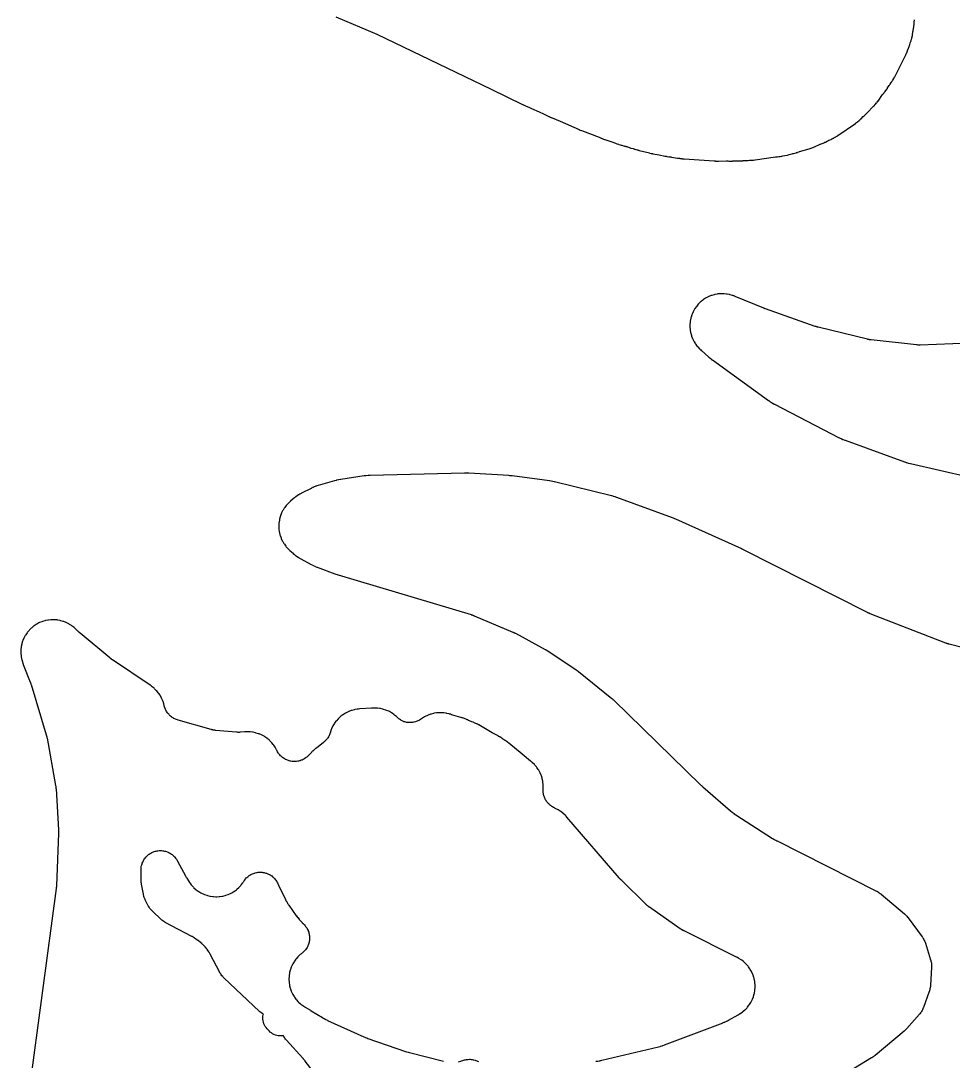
# Model space of a CAD drawing. Header units: millimetres. Extents: x 0 to 300, y 0 to 300.
# Drawn here: x 100.8 to 173.1, y 111.1 to 191.8 of the extents above; entities that cross this region are included whole.
import ezdxf

# ---------------------------------------------------------------- set-up
doc = ezdxf.new("R2010")
doc.units = ezdxf.units.MM
doc.layers.add('CUT', color=7, linetype='CONTINUOUS')

msp = doc.modelspace()

# ---------------------------------------------------------------- linework, layer by layer
at = {"layer": 'CUT'}
for points in [[(125.1909, 192.128), (128.3622, 190.7965), (137.242, 186.5215), (139.6889, 185.3374), (139.693, 185.3354), (139.7217, 185.3218), (139.7261, 185.3197), (139.762, 185.303), (139.7664, 185.301), (139.7949, 185.2881), (139.7995, 185.286), (139.9174, 185.2335), (140.2122, 185.0916), (140.2181, 185.0888), (140.2597, 185.0693), (140.2662, 185.0664), (140.3183, 185.0427), (140.3246, 185.0399), (140.3661, 185.0217), (140.3729, 185.0187), (140.9593, 184.7694), (141.2969, 184.6064), (141.7265, 184.3988), (141.7357, 184.3945), (141.7993, 184.3651), (141.8092, 184.3606), (141.8892, 184.3254), (141.8989, 184.3212), (141.9626, 184.2944), (141.9731, 184.2901), (142.5993, 184.041), (144.0639, 183.3897), (144.0741, 183.3853), (144.1447, 183.3554), (144.1556, 183.3509), (144.2443, 183.3155), (144.2551, 183.3113), (144.3258, 183.2846), (144.3374, 183.2803), (145.0868, 183.0149), (145.7423, 182.7363), (145.7548, 182.7311), (145.8361, 182.6987), (145.8487, 182.6938), (145.9518, 182.6554), (145.9644, 182.6508), (146.0472, 182.6221), (146.06, 182.6178), (146.6748, 182.4194), (146.8881, 182.3346), (146.9028, 182.329), (146.9983, 182.2938), (147.0131, 182.2886), (147.1341, 182.2476), (147.149, 182.2428), (147.2463, 182.2127), (147.2613, 182.2082), (147.3412, 182.1857), (147.3582, 182.1798), (147.3812, 182.1723), (147.5253, 182.1282), (147.5477, 182.1218), (147.5867, 182.1116), (147.5973, 182.1089), (147.6707, 182.0909), (147.6827, 182.0881), (147.7093, 182.0822), (147.7631, 182.0671), (147.9469, 182.002), (147.9663, 181.9955), (148.0928, 181.9554), (148.1124, 181.9496), (148.2509, 181.9109), (148.3769, 181.8703), (148.3903, 181.8662), (148.4779, 181.8401), (148.4914, 181.8363), (148.6022, 181.8062), (148.6158, 181.8027), (148.7045, 181.7808), (148.7182, 181.7776), (149.0677, 181.7001), (149.417, 181.6018), (149.4315, 181.5979), (149.526, 181.5739), (149.5406, 181.5704), (149.6599, 181.5432), (149.6745, 181.54), (149.7701, 181.5207), (149.7848, 181.5179), (150.2873, 181.4295), (150.7243, 181.3325), (150.7346, 181.3304), (150.8061, 181.3158), (150.8168, 181.3137), (150.864, 181.305), (150.8867, 181.3012), (151.0291, 181.2805), (151.0512, 181.2778), (151.0895, 181.2736), (151.0999, 181.2726), (151.1718, 181.2661), (151.1835, 181.2652), (151.2456, 181.2608), (151.6974, 181.1813), (151.7188, 181.1779), (151.858, 181.1586), (151.8795, 181.156), (151.921, 181.1517), (152.0511, 181.1338), (152.0712, 181.1314), (152.202, 181.1179), (152.2222, 181.1162), (154.5349, 180.9558), (154.5487, 180.955), (154.6385, 180.9509), (154.6523, 180.9504), (154.765, 180.9478), (154.7789, 180.9476), (154.8687, 180.9476), (154.8825, 180.9477), (155.4956, 180.9618), (155.5939, 180.9549), (155.6063, 180.9541), (155.6865, 180.9502), (155.6989, 180.9497), (155.7472, 180.9483), (155.772, 180.9481), (155.9327, 180.95), (155.9574, 180.9508), (156.0057, 180.9534), (156.018, 180.9542), (156.0982, 180.9602), (156.1105, 180.9612), (156.2569, 180.9751), (156.4219, 180.969), (156.4346, 180.9687), (156.5169, 180.9674), (156.5296, 180.9673), (156.5791, 180.9676), (156.6044, 180.9682), (156.7687, 180.976), (156.794, 180.9778), (156.8433, 180.9822), (156.8559, 180.9834), (156.8958, 180.9879), (156.9149, 180.9877), (156.9285, 180.9878), (156.9817, 180.9886), (157.0088, 180.9896), (157.1853, 181.0004), (157.1881, 181.0006), (157.2807, 181.0027), (157.2985, 181.0034), (157.4142, 181.0095), (157.4319, 181.0107), (157.5768, 181.0226), (157.5945, 181.0244), (157.7096, 181.0373), (157.7273, 181.0396), (159.3046, 181.2646), (159.4417, 181.2777), (159.4572, 181.2793), (159.5581, 181.2916), (159.5736, 181.2937), (159.6339, 181.3026), (159.6647, 181.308), (159.8014, 181.3355), (159.8659, 181.3447), (159.8864, 181.348), (160.0192, 181.3717), (160.0395, 181.3757), (160.205, 181.4111), (160.2252, 181.4158), (160.356, 181.4486), (160.3761, 181.454), (160.4605, 181.4783), (160.5679, 181.5041), (160.598, 181.5121), (160.6475, 181.5268), (160.6811, 181.5337), (160.7122, 181.541), (160.9126, 181.5939), (160.9432, 181.6028), (161.0025, 181.6219), (161.0177, 181.627), (161.1155, 181.6613), (161.1305, 181.6668), (161.1753, 181.6839), (161.9078, 181.8946), (161.9178, 181.8976), (161.9875, 181.919), (161.9978, 181.9222), (162.0433, 181.9371), (162.065, 181.9447), (162.1997, 181.9944), (162.2204, 182.0025), (162.2559, 182.0172), (162.2656, 182.0212), (162.3317, 182.0499), (162.3424, 182.0546), (162.7695, 182.2494), (162.7781, 182.2523), (162.7903, 182.2565), (162.8377, 182.2736), (162.8617, 182.2829), (163.0147, 182.3456), (163.0616, 182.3672), (163.135, 182.405), (163.1506, 182.4112), (163.1736, 182.421), (163.3195, 182.4866), (163.3641, 182.509), (163.449, 182.556), (163.4618, 182.5618), (163.5902, 182.6236), (163.6735, 182.6616), (163.6854, 182.6672), (163.7621, 182.7043), (163.7739, 182.7101), (163.8196, 182.7334), (163.8427, 182.7458), (163.9909, 182.8298), (164.0135, 182.8432), (164.0569, 182.8704), (164.068, 182.8775), (164.1392, 182.9243), (164.1501, 182.9316), (165.5128, 183.8695), (165.5238, 183.8773), (165.5949, 183.9286), (165.6058, 183.9367), (165.6478, 183.9685), (165.6689, 183.9852), (165.8038, 184.0972), (165.8242, 184.1149), (165.8632, 184.1503), (165.873, 184.1595), (165.9366, 184.2199), (165.9463, 184.2293), (166.1118, 184.3939), (166.1875, 184.4588), (166.2272, 184.4961), (166.3491, 184.6212), (166.3676, 184.6412), (166.403, 184.681), (166.4119, 184.6912), (166.4188, 184.6993), (166.9156, 185.1935), (166.9246, 185.2026), (166.9821, 185.2623), (166.9908, 185.2716), (167.0247, 185.3082), (167.0416, 185.3273), (167.1487, 185.4537), (167.1648, 185.4735), (167.1954, 185.5129), (167.2031, 185.5231), (167.2526, 185.5896), (167.2601, 185.5999), (167.618, 186.1034), (167.6494, 186.1381), (167.6612, 186.1517), (167.7368, 186.2405), (167.7482, 186.2544), (167.792, 186.3091), (167.8135, 186.3378), (167.948, 186.5282), (167.9679, 186.5582), (167.9842, 186.5845), (167.9881, 186.5897), (168.0081, 186.6175), (168.1324, 186.8016), (168.1507, 186.8304), (168.1833, 186.8851), (168.2012, 186.9113), (168.2854, 187.0423), (168.3086, 187.0749), (168.3147, 187.0836), (168.3567, 187.1449), (168.3628, 187.1541), (168.3896, 187.1948), (168.4021, 187.2147), (168.4777, 187.3399), (168.489, 187.3595), (168.5079, 187.3938), (168.513, 187.4031), (168.5474, 187.468), (168.5529, 187.4786), (169.4121, 189.1809), (169.4211, 189.1995), (169.4774, 189.3213), (169.4857, 189.3401), (169.551, 189.4952), (169.5587, 189.5143), (169.6065, 189.6397), (169.6135, 189.6591), (169.6208, 189.6805), (169.6348, 189.7181), (169.6459, 189.7523), (169.647, 189.7549), (169.7117, 189.922), (169.7294, 189.9751), (169.7663, 190.1054), (169.8267, 190.282), (169.8316, 190.2968), (169.8618, 190.3933), (169.8663, 190.4082), (169.8829, 190.4666), (169.8907, 190.4967), (169.9354, 190.691), (169.9462, 190.7523), (169.9705, 190.9502), (169.9735, 190.9812), (169.9778, 191.0418), (169.9787, 191.0573), (169.9792, 191.0682), (169.9867, 191.1), (169.9898, 191.1138), (170.0013, 191.1678), (170.0066, 191.1956), (170.0359, 191.3744), (170.0425, 191.4305), (170.0432, 191.441), (170.048, 191.4736), (170.0533, 191.5254), (170.0612, 191.6613), (170.0656, 191.6932), (170.0688, 191.7208), (170.085, 191.9007)], [(174.328, 166.8296), (170.5363, 166.6724), (170.5294, 166.6721), (170.5133, 166.6716), (170.5103, 166.6715), (170.4792, 166.6711), (170.4167, 166.6713), (170.3952, 166.6717), (170.3654, 166.6733), (170.2866, 166.679), (170.2528, 166.6821), (166.7359, 167.0684), (166.7213, 167.0702), (166.6873, 167.0745), (166.6727, 167.0764), (166.6551, 167.079), (166.6406, 167.0812), (166.6069, 167.0865), (166.5925, 167.089), (166.5759, 167.0919), (166.5615, 167.0946), (166.5279, 167.101), (166.5135, 167.1039), (166.496, 167.1076), (166.4817, 167.1108), (166.4484, 167.1183), (166.4341, 167.1217), (162.6131, 168.0561), (162.6024, 168.0587), (162.5776, 168.0651), (162.5669, 168.0679), (162.554, 168.0714), (162.5434, 168.0744), (162.5187, 168.0814), (162.5082, 168.0845), (162.496, 168.0881), (162.4855, 168.0912), (162.461, 168.0989), (162.4505, 168.1022), (162.4378, 168.1063), (162.4273, 168.1098), (162.403, 168.118), (162.3926, 168.1215), (158.5219, 169.4801), (158.5172, 169.4818), (158.5063, 169.4857), (158.5016, 169.4874), (158.4904, 169.4914), (158.4846, 169.4935), (158.4712, 169.4985), (158.4655, 169.5007), (158.4589, 169.5032), (158.4531, 169.5054), (158.4398, 169.5105), (158.4348, 169.5125), (158.424, 169.5168), (158.4087, 169.523), (158.402, 169.5257), (156.1747, 170.4465), (156.1612, 170.4519), (156.0731, 170.4859), (156.0595, 170.4909), (156.006, 170.5101), (155.9784, 170.5192), (155.8001, 170.5734), (155.7437, 170.5876), (155.5635, 170.6238), (155.506, 170.6325), (155.3231, 170.651), (155.265, 170.6541), (155.0812, 170.6549), (155.0231, 170.6523), (154.8401, 170.6353), (154.7825, 170.6271), (154.602, 170.5925), (154.5455, 170.5788), (154.3692, 170.5268), (154.3143, 170.5077), (154.1438, 170.439), (154.091, 170.4146), (153.928, 170.3297), (153.8778, 170.3003), (153.7238, 170.2), (153.6766, 170.1659), (153.533, 170.0512), (153.4894, 170.0127), (153.3576, 169.8846), (153.3179, 169.8421), (153.1991, 169.7018), (153.1638, 169.6557), (153.0591, 169.5045), (153.0284, 169.4552), (152.9388, 169.2946), (152.913, 169.2426), (152.8394, 169.0741), (152.8188, 169.0197), (152.7618, 168.845), (152.7465, 168.7889), (152.7068, 168.6094), (152.697, 168.5521), (152.6748, 168.3696), (152.6706, 168.3116), (152.6662, 168.1278), (152.6676, 168.0697), (152.681, 167.8864), (152.688, 167.8287), (152.7191, 167.6475), (152.7317, 167.5907), (152.7802, 167.4134), (152.7982, 167.3581), (152.8636, 167.1863), (152.8869, 167.1331), (152.9686, 166.9684), (152.997, 166.9176), (153.0942, 166.7617), (153.1274, 166.7139), (153.2393, 166.5681), (153.2769, 166.5237), (153.4041, 166.3875), (153.4245, 166.3668), (153.4652, 166.3272), (153.4758, 166.3172), (153.5451, 166.253), (153.5559, 166.2433), (154.12, 165.7462), (154.131, 165.7368), (154.2034, 165.676), (154.2147, 165.6668), (154.3074, 165.5927), (154.3189, 165.5838), (154.3942, 165.5266), (154.4059, 165.5179), (158.7636, 162.3716), (158.7637, 162.3716), (158.7818, 162.3591), (158.9005, 162.2798), (158.919, 162.2679), (159.0715, 162.174), (159.0904, 162.1628), (159.2146, 162.0924), (159.234, 162.0819), (164.2419, 159.4822), (164.2596, 159.4734), (164.3753, 159.418), (164.3933, 159.4098), (164.5408, 159.3452), (164.5419, 159.3447), (164.5439, 159.3438), (164.5621, 159.3362), (164.6813, 159.2886), (164.6997, 159.2816), (169.3216, 157.6095), (169.3393, 157.6034), (169.455, 157.5656), (169.4729, 157.56), (169.6194, 157.5171), (169.6375, 157.5122), (169.7553, 157.4816), (169.7735, 157.4772), (169.7736, 157.4772), (174.2717, 156.4606)], [(176.2127, 142.5784), (172.7736, 143.4662), (172.7608, 143.4696), (172.731, 143.4777), (172.7183, 143.4813), (172.7028, 143.4858), (172.6901, 143.4896), (172.6605, 143.4986), (172.6479, 143.5026), (172.6334, 143.5073), (172.6208, 143.5114), (172.5916, 143.5213), (172.5791, 143.5256), (172.5638, 143.531), (172.5514, 143.5356), (172.5224, 143.5463), (172.5101, 143.551), (166.6529, 145.8249), (166.6426, 145.829), (166.6188, 145.8386), (166.6086, 145.8427), (166.5962, 145.8479), (166.586, 145.8522), (166.5624, 145.8624), (166.5523, 145.8668), (166.5407, 145.872), (166.5307, 145.8765), (166.5073, 145.8873), (166.4973, 145.892), (166.4852, 145.8977), (166.4752, 145.9025), (166.4522, 145.9139), (166.4423, 145.9188), (156.8287, 150.7815), (156.8233, 150.7842), (156.7854, 150.8029), (156.7795, 150.8058), (156.732, 150.8286), (156.7262, 150.8313), (156.6885, 150.8489), (156.6823, 150.8518), (151.577, 153.164), (151.5673, 153.1683), (151.4991, 153.1977), (151.4885, 153.2022), (151.4028, 153.2372), (151.3924, 153.2414), (151.3241, 153.2678), (151.3129, 153.2721), (146.99, 154.8483), (146.9744, 154.8538), (146.8729, 154.8876), (146.8572, 154.8926), (146.7286, 154.9317), (146.7127, 154.9362), (146.6095, 154.9645), (146.5935, 154.9687), (142.1546, 156.054), (142.1392, 156.0575), (142.0386, 156.0793), (142.023, 156.0825), (141.896, 156.1065), (141.8804, 156.1092), (141.7788, 156.1257), (141.7631, 156.128), (138.8829, 156.5168), (138.8725, 156.5182), (138.8002, 156.5266), (138.789, 156.5278), (138.6987, 156.5367), (138.6877, 156.5377), (138.6161, 156.5434), (138.6044, 156.5442), (135.5051, 156.7306), (135.4923, 156.7312), (135.4098, 156.7344), (135.3971, 156.7348), (135.2933, 156.7366), (135.2806, 156.7367), (135.198, 156.7364), (135.1853, 156.7362), (127.8471, 156.5546), (127.8287, 156.5539), (127.709, 156.5472), (127.6906, 156.5459), (127.5408, 156.533), (127.5224, 156.5311), (127.4034, 156.5171), (127.3851, 156.5147), (125.5749, 156.2454), (125.5553, 156.2421), (125.4282, 156.2189), (125.4087, 156.215), (125.2503, 156.1806), (125.231, 156.176), (125.1057, 156.1444), (125.0865, 156.1392), (123.8333, 155.7786), (123.8195, 155.7744), (123.7299, 155.7462), (123.7161, 155.7417), (123.6627, 155.7235), (123.6355, 155.7135), (123.4609, 155.6445), (123.4342, 155.6332), (123.3828, 155.6099), (123.3697, 155.6038), (123.285, 155.563), (123.2721, 155.5566), (122.5178, 155.1706), (122.5018, 155.162), (122.398, 155.1049), (122.3822, 155.0959), (122.321, 155.0597), (122.2903, 155.0403), (122.0942, 154.9077), (122.0647, 154.8864), (122.0084, 154.8431), (121.9941, 154.8318), (121.9024, 154.7568), (121.8885, 154.7451), (121.6699, 154.5549), (121.6587, 154.545), (121.5873, 154.4796), (121.5764, 154.4694), (121.5345, 154.4291), (121.5136, 154.4079), (121.3827, 154.269), (121.344, 154.2237), (121.2292, 154.0745), (121.1952, 154.0255), (121.0957, 153.8657), (121.0668, 153.8136), (120.9836, 153.6447), (120.9599, 153.59), (120.8939, 153.4137), (120.8758, 153.357), (120.8276, 153.1749), (120.8152, 153.1167), (120.7853, 152.9308), (120.7788, 152.8716), (120.7674, 152.6836), (120.7668, 152.6241), (120.7741, 152.4359), (120.7794, 152.3766), (120.8053, 152.1901), (120.8165, 152.1316), (120.8608, 151.9486), (120.8777, 151.8915), (120.9399, 151.7138), (120.9624, 151.6586), (121.0419, 151.4879), (121.0697, 151.4353), (121.1658, 151.2734), (121.1987, 151.2237), (121.3104, 151.0721), (121.348, 151.0259), (121.4759, 150.8842), (121.4964, 150.8626), (121.5375, 150.8214), (121.5481, 150.811), (121.6181, 150.7442), (121.629, 150.734), (121.8699, 150.5152), (121.8836, 150.5032), (121.9735, 150.4264), (121.9875, 150.4148), (122.0428, 150.3703), (122.0719, 150.3484), (122.2648, 150.2118), (122.2951, 150.1917), (122.3554, 150.1543), (122.371, 150.145), (122.4733, 150.0857), (122.4892, 150.0768), (123.2735, 149.6537), (123.2914, 149.6445), (123.4086, 149.5862), (123.4268, 149.5776), (123.5762, 149.5095), (123.5946, 149.5015), (123.7155, 149.4512), (123.7342, 149.4438), (125.1174, 148.9225), (125.1267, 148.9191), (125.1918, 148.8958), (125.2019, 148.8923), (125.2835, 148.8647), (125.2935, 148.8614), (125.3583, 148.8407), (125.369, 148.8374), (135.6836, 145.7588), (135.6954, 145.7552), (135.7229, 145.7466), (135.7346, 145.7429), (135.7489, 145.7382), (135.7606, 145.7342), (135.7878, 145.7249), (135.7995, 145.7208), (135.8129, 145.716), (135.8245, 145.7117), (135.8514, 145.7016), (135.8629, 145.6972), (135.877, 145.6917), (135.8884, 145.6872), (135.9151, 145.6763), (135.9265, 145.6716), (138.9212, 144.4065), (138.931, 144.4023), (138.9538, 144.3923), (138.9635, 144.388), (138.9754, 144.3827), (138.985, 144.3782), (139.0076, 144.3678), (139.0172, 144.3632), (139.0282, 144.3579), (139.0378, 144.3533), (139.0601, 144.3423), (139.0696, 144.3375), (139.0812, 144.3316), (139.0906, 144.3267), (139.1126, 144.3152), (139.122, 144.3102), (141.4471, 143.0571), (141.4562, 143.0521), (141.4775, 143.0403), (141.4866, 143.0352), (141.4977, 143.0289), (141.5067, 143.0237), (141.5277, 143.0114), (141.5367, 143.0061), (141.547, 142.9999), (141.5559, 142.9945), (141.5766, 142.9817), (141.5855, 142.9762), (141.5962, 142.9694), (141.605, 142.9638), (141.6254, 142.9505), (141.6342, 142.9448), (143.8431, 141.4752), (143.8517, 141.4695), (143.8715, 141.456), (143.8799, 141.4501), (143.8902, 141.4429), (143.8986, 141.437), (143.9181, 141.4231), (143.9264, 141.417), (143.9359, 141.41), (143.9442, 141.4039), (143.9633, 141.3895), (143.9715, 141.3833), (143.9815, 141.3757), (143.9896, 141.3694), (144.0084, 141.3545), (144.0164, 141.3481), (146.604, 139.2627), (146.6123, 139.2559), (146.6316, 139.24), (146.6398, 139.2332), (146.6497, 139.2247), (146.6579, 139.2178), (146.6767, 139.2014), (146.6848, 139.1944), (146.694, 139.1862), (146.7019, 139.179), (146.7204, 139.1623), (146.7283, 139.155), (146.7378, 139.1461), (146.7456, 139.1388), (146.7637, 139.1216), (146.7714, 139.1141), (153.4956, 132.549), (153.5017, 132.5431), (153.545, 132.502), (153.5517, 132.4958), (153.6063, 132.4455), (153.613, 132.4394), (153.6568, 132.4003), (153.664, 132.394), (155.8078, 130.5409), (155.8241, 130.5273), (155.932, 130.4405), (155.9488, 130.4275), (156.0879, 130.3236), (156.1052, 130.3111), (156.2189, 130.2323), (156.2366, 130.2204), (159.0837, 128.3925), (159.0969, 128.3842), (159.1839, 128.3315), (159.1974, 128.3236), (159.3083, 128.2603), (159.322, 128.2527), (159.4116, 128.2046), (159.4254, 128.1974), (167.1407, 124.3128), (167.1525, 124.3067), (167.1683, 124.2985), (167.2144, 124.2726), (167.2901, 124.2273), (167.323, 124.2065), (167.3551, 124.1843), (167.4264, 124.1325), (167.4683, 124.1002), (167.4821, 124.0889), (167.4923, 124.0804), (169.3184, 122.5373), (169.3284, 122.5287), (169.3418, 122.5171), (169.3805, 122.4813), (169.4433, 122.4198), (169.4704, 122.3921), (169.4963, 122.3631), (169.5535, 122.2964), (169.5866, 122.2554), (169.5973, 122.2412), (169.6052, 122.2307), (170.6955, 120.7507), (170.7028, 120.7406), (170.7126, 120.7269), (170.7405, 120.6856), (170.7719, 120.6361), (170.8147, 120.561), (170.8525, 120.4864), (170.8882, 120.4067), (170.9102, 120.3504), (170.9273, 120.3027), (170.9324, 120.287), (170.9362, 120.2751), (171.3406, 118.9784), (171.3518, 118.9395), (171.3707, 118.8679), (171.3877, 118.7889), (171.3967, 118.7359), (171.4066, 118.6557), (171.4107, 118.6021), (171.4134, 118.5213), (171.4125, 118.4473), (171.4111, 118.4069), (171.33, 116.9855), (171.3293, 116.9746), (171.3282, 116.9577), (171.3258, 116.9298), (171.322, 116.8924), (171.3181, 116.8593), (171.3174, 116.8547), (171.3075, 116.7969), (171.2914, 116.7185), (171.2731, 116.6449), (171.2579, 116.5936), (171.2443, 116.5513), (171.2395, 116.5377), (171.2359, 116.5274), (170.7845, 115.2846), (170.7692, 115.2454), (170.7395, 115.1742), (170.7035, 115.0982), (170.6772, 115.0487), (170.6343, 114.9763), (170.6035, 114.9295), (170.554, 114.8615), (170.5058, 114.8014), (170.4787, 114.7692), (169.4893, 113.6467), (169.4847, 113.6415), (169.4738, 113.6294), (169.4718, 113.6272), (169.4503, 113.6042), (169.4065, 113.5588), (169.3912, 113.5434), (169.3692, 113.5228), (169.31, 113.4694), (169.2841, 113.4469), (167.0346, 111.5673), (167.0218, 111.5568), (166.9917, 111.5326), (166.9787, 111.5223), (166.9629, 111.5101), (166.9498, 111.5001), (166.919, 111.4771), (166.9057, 111.4674), (166.8904, 111.4564), (166.8769, 111.4469), (166.8452, 111.425), (166.8316, 111.4158), (166.8148, 111.4047), (166.801, 111.3957), (166.7686, 111.375), (166.7546, 111.3662), (164.8986, 110.23)], [(145.3633, 111.112), (145.4398, 111.1193), (145.4512, 111.1205), (145.5013, 111.1263), (145.5254, 111.1296), (145.6749, 111.153), (145.6979, 111.1571), (145.7377, 111.1649), (145.7485, 111.1672), (145.8227, 111.1832), (145.8348, 111.186), (150.2164, 112.2277), (150.2352, 112.2325), (150.357, 112.2657), (150.3756, 112.2711), (150.527, 112.3176), (150.5455, 112.3236), (150.6648, 112.3646), (150.6831, 112.3712), (155.2372, 114.1006), (155.2471, 114.1044), (155.3156, 114.1318), (155.3258, 114.136), (155.3705, 114.1548), (155.3918, 114.1643), (155.5235, 114.226), (155.5437, 114.2359), (155.5783, 114.2537), (155.5877, 114.2586), (155.6521, 114.2932), (155.6624, 114.2989), (156.3983, 114.7129), (156.4111, 114.7204), (156.4935, 114.7695), (156.5061, 114.7772), (156.5549, 114.8079), (156.5795, 114.8242), (156.7345, 114.9328), (156.7812, 114.9691), (156.9228, 115.0907), (156.9656, 115.1313), (157.0946, 115.2663), (157.1333, 115.3109), (157.2484, 115.4579), (157.2824, 115.5061), (157.3825, 115.6637), (157.4117, 115.7151), (157.4958, 115.8817), (157.5198, 115.9357), (157.5871, 116.1098), (157.6057, 116.1659), (157.6555, 116.3457), (157.6685, 116.4034), (157.7005, 116.5873), (157.7077, 116.6459), (157.7214, 116.8321), (157.7229, 116.8911), (157.7182, 117.0777), (157.7138, 117.1366), (157.6909, 117.3219), (157.6807, 117.38), (157.6397, 117.5622), (157.6239, 117.6191), (157.5651, 117.7962), (157.5438, 117.8513), (157.4679, 118.0219), (157.4412, 118.0746), (157.3489, 118.2368), (157.3172, 118.2867), (157.2094, 118.4391), (157.173, 118.4855), (157.0507, 118.6266), (157.0099, 118.6693), (156.8744, 118.7977), (156.8296, 118.8361), (156.6821, 118.9505), (156.6337, 118.9844), (156.4735, 119.0851), (156.4481, 119.1002), (156.3978, 119.1285), (156.3848, 119.1356), (156.3001, 119.1805), (156.2869, 119.1873), (152.2198, 121.217), (152.2054, 121.2243), (152.1721, 121.2417), (152.1579, 121.2493), (152.1406, 121.2587), (152.1265, 121.2665), (152.0939, 121.2851), (152.0799, 121.2931), (152.0554, 121.3076), (152.0417, 121.316), (152.0097, 121.3357), (151.996, 121.3443), (151.9795, 121.3549), (151.966, 121.3637), (151.9347, 121.3845), (151.9214, 121.3936), (149.5172, 123.06), (149.5094, 123.0654), (149.4964, 123.0746), (149.4658, 123.0973), (149.4147, 123.1369), (149.3924, 123.1548), (149.39, 123.1567), (149.3683, 123.1753), (149.3198, 123.218), (149.2917, 123.2439), (149.2803, 123.2548), (149.2734, 123.2615), (147.3739, 125.1242), (147.314, 125.183), (147.3072, 125.1897), (147.2914, 125.2055), (147.2847, 125.2123), (147.2765, 125.2207), (147.2699, 125.2276), (147.2544, 125.2437), (147.2479, 125.2507), (147.2363, 125.263), (147.2298, 125.2701), (147.2147, 125.2865), (147.2082, 125.2936), (147.2004, 125.3023), (147.1941, 125.3095), (147.1793, 125.3262), (147.1731, 125.3335), (143.1275, 130.0392), (143.1177, 130.0503), (143.0529, 130.122), (143.0428, 130.133), (143.0028, 130.1751), (142.9818, 130.1961), (142.8439, 130.3276), (142.7988, 130.3665), (142.6506, 130.4821), (142.602, 130.5163), (142.4431, 130.6166), (142.3913, 130.6458), (142.2209, 130.7312), (142.1939, 130.7438), (142.1922, 130.7446), (142.1532, 130.7629), (142.0826, 130.7981), (142.0074, 130.8401), (141.9588, 130.8705), (141.888, 130.9195), (141.8425, 130.9544), (141.7768, 131.01), (141.7348, 131.0491), (141.6746, 131.1107), (141.6366, 131.1536), (141.5826, 131.2207), (141.5489, 131.267), (141.5015, 131.3389), (141.4724, 131.3883), (141.4321, 131.4644), (141.4078, 131.5163), (141.375, 131.596), (141.3558, 131.65), (141.3308, 131.7324), (141.3168, 131.788), (141.2997, 131.8724), (141.2911, 131.9291), (141.2823, 132.0147), (141.2791, 132.072), (141.2784, 132.1581), (141.2816, 132.2369), (141.2844, 132.2799), (141.2846, 132.2826), (141.2869, 132.3417), (141.285, 132.5286), (141.2815, 132.5876), (141.2612, 132.7734), (141.2519, 132.8318), (141.2134, 133.0147), (141.1983, 133.0719), (141.142, 133.2501), (141.1214, 133.3056), (141.0479, 133.4774), (141.0219, 133.5305), (140.9318, 133.6943), (140.9008, 133.7446), (140.7949, 133.8987), (140.7591, 133.9457), (140.6386, 134.0886), (140.5983, 134.1319), (140.4625, 134.2641), (140.4408, 134.2842), (140.3975, 134.3223), (140.3863, 134.332), (140.3127, 134.3937), (140.3012, 134.4031), (139.6387, 134.9315), (138.618, 135.7847), (138.6083, 135.7927), (138.5442, 135.8439), (138.5343, 135.8517), (138.4952, 135.8817), (138.4748, 135.8967), (138.3406, 135.9909), (138.3197, 136.0049), (138.2781, 136.0316), (138.2675, 136.0383), (138.1975, 136.0811), (138.1873, 136.0871), (138.1573, 136.1099), (138.1458, 136.1185), (138.1004, 136.1512), (138.0768, 136.1674), (137.9208, 136.2691), (137.8965, 136.2842), (137.8482, 136.3125), (137.8357, 136.3196), (137.7543, 136.3647), (137.7417, 136.3715), (137.3329, 136.5854), (136.28, 137.1995), (136.2676, 137.2065), (136.1864, 137.2513), (136.1738, 137.2581), (136.1244, 137.2838), (136.0988, 137.2964), (135.9305, 137.3742), (135.9043, 137.3855), (135.8527, 137.4065), (135.8394, 137.4117), (135.7526, 137.4445), (135.7392, 137.4494), (135.5663, 137.5101), (135.5024, 137.5435), (135.4884, 137.5507), (135.3965, 137.5957), (135.3823, 137.6024), (135.3265, 137.628), (135.2976, 137.6404), (135.1075, 137.7157), (135.078, 137.7265), (135.0198, 137.7461), (135.0048, 137.7509), (134.9071, 137.781), (134.892, 137.7854), (134.3554, 137.9353), (134.1936, 137.9921), (134.1795, 137.9969), (134.0877, 138.0266), (134.0735, 138.031), (134.0179, 138.0475), (133.9892, 138.0552), (133.8042, 138.1002), (133.7458, 138.1114), (133.5599, 138.1375), (133.5007, 138.1429), (133.3131, 138.1505), (133.2537, 138.15), (133.0662, 138.139), (133.0071, 138.1326), (132.8217, 138.1031), (132.7635, 138.0909), (132.5819, 138.0433), (132.5252, 138.0254), (132.3492, 137.96), (132.2946, 137.9366), (132.1259, 137.8541), (132.0739, 137.8254), (131.9134, 137.7262), (131.8764, 137.7014), (131.8681, 137.6953), (131.8672, 137.6948), (131.8384, 137.6739), (131.7707, 137.6273), (131.6943, 137.5801), (131.642, 137.5513), (131.5613, 137.512), (131.5064, 137.4886), (131.4222, 137.4575), (131.3652, 137.4397), (131.2783, 137.4171), (131.2198, 137.405), (131.1311, 137.3913), (131.0717, 137.3851), (130.9821, 137.3802), (130.9223, 137.38), (130.8327, 137.3841), (130.7732, 137.3898), (130.6844, 137.4028), (130.6258, 137.4144), (130.5388, 137.4361), (130.4816, 137.4535), (130.4491, 137.4652), (130.3819, 137.4939), (130.328, 137.5202), (130.249, 137.5637), (130.198, 137.5952), (130.1238, 137.6464), (130.0762, 137.6829), (130.0075, 137.7413), (129.944, 137.801), (129.9272, 137.8171), (129.9235, 137.8208), (129.8915, 137.8503), (129.7514, 137.9701), (129.7055, 138.0056), (129.5552, 138.1109), (129.5061, 138.1418), (129.3463, 138.232), (129.2944, 138.2581), (129.1267, 138.3324), (129.0725, 138.3534), (128.8984, 138.4112), (128.8425, 138.4268), (128.6635, 138.4675), (128.6064, 138.4776), (128.4244, 138.5008), (128.3665, 138.5054), (128.1806, 138.511), (128.1515, 138.5111), (128.0949, 138.5101), (128.0804, 138.5097), (127.9861, 138.5057), (127.9716, 138.5049), (127.0666, 138.4445), (127.052, 138.4433), (126.9572, 138.4347), (126.9427, 138.4332), (126.8858, 138.4266), (126.8568, 138.4225), (126.6716, 138.3918), (126.6144, 138.3794), (126.4355, 138.3314), (126.3798, 138.3135), (126.2064, 138.2484), (126.1527, 138.2251), (125.9865, 138.1434), (125.9353, 138.115), (125.7779, 138.0174), (125.7297, 137.9841), (125.5826, 137.8717), (125.5378, 137.8339), (125.4024, 137.7077), (125.3615, 137.6657), (125.239, 137.5268), (125.2025, 137.4811), (125.0941, 137.3309), (125.0622, 137.2818), (124.9689, 137.1218), (124.942, 137.0698), (124.8648, 136.9015), (124.843, 136.8471), (124.7818, 136.6697), (124.7729, 136.6418), (124.7682, 136.6256), (124.7557, 136.5863), (124.7313, 136.5148), (124.7011, 136.4381), (124.6787, 136.388), (124.6416, 136.3144), (124.6147, 136.2665), (124.571, 136.1966), (124.5398, 136.1514), (124.4899, 136.0858), (124.4547, 136.0437), (124.399, 135.9829), (124.3601, 135.9442), (124.2991, 135.8887), (124.241, 135.8406), (124.2086, 135.815), (123.7074, 135.4372), (123.697, 135.4292), (123.6301, 135.3765), (123.6199, 135.3683), (123.5804, 135.3357), (123.5606, 135.3186), (123.4341, 135.2046), (123.415, 135.1867), (123.3785, 135.1508), (123.3693, 135.1415), (123.3099, 135.0805), (123.3008, 135.071), (123.094, 134.8491), (123.0634, 134.8179), (123.006, 134.762), (122.9405, 134.7041), (122.8951, 134.6678), (122.8242, 134.6165), (122.7755, 134.5848), (122.7, 134.5406), (122.6484, 134.5137), (122.569, 134.4772), (122.515, 134.4554), (122.4325, 134.4267), (122.3766, 134.4103), (122.2917, 134.3897), (122.2345, 134.3788), (122.1479, 134.3665), (122.09, 134.3612), (122.0027, 134.3574), (121.9444, 134.3578), (121.8572, 134.3625), (121.7993, 134.3685), (121.7128, 134.3816), (121.6558, 134.3932), (121.5711, 134.4147), (121.5154, 134.4317), (121.4332, 134.4613), (121.3794, 134.4837), (121.3005, 134.5212), (121.2491, 134.5486), (121.1742, 134.5936), (121.1258, 134.6259), (121.0555, 134.6779), (121.0105, 134.7147), (120.9456, 134.7733), (120.9043, 134.8144), (120.8454, 134.879), (120.8083, 134.9238), (120.756, 134.9939), (120.7235, 135.0421), (120.6781, 135.1169), (120.64, 135.1873), (120.6201, 135.2262), (120.6097, 135.248), (120.5964, 135.2741), (120.5086, 135.4362), (120.4787, 135.4856), (120.3767, 135.637), (120.3422, 135.6833), (120.2262, 135.8241), (120.1874, 135.8669), (120.0584, 135.996), (120.0157, 136.0348), (119.8749, 136.1509), (119.8287, 136.1854), (119.6773, 136.2874), (119.628, 136.3174), (119.4676, 136.4044), (119.4156, 136.4294), (119.2475, 136.5006), (119.1934, 136.5206), (119.0193, 136.5753), (118.9634, 136.5899), (118.7849, 136.6277), (118.7279, 136.6369), (118.5465, 136.6573), (118.4889, 136.661), (118.3039, 136.6639), (118.2751, 136.6636), (118.2187, 136.6618), (118.2043, 136.6612), (118.1106, 136.6559), (118.0962, 136.6549), (117.8091, 136.6318), (117.7995, 136.631), (117.7836, 136.6299), (117.7453, 136.6281), (117.6803, 136.6263), (117.6515, 136.626), (117.6485, 136.626), (117.6197, 136.6266), (117.5547, 136.629), (117.5164, 136.6312), (117.5005, 136.6325), (117.491, 136.6333), (115.8547, 136.7812), (115.8442, 136.7822), (115.8268, 136.784), (115.7849, 136.7892), (115.7142, 136.7998), (115.6829, 136.8051), (115.6796, 136.8057), (115.6486, 136.812), (115.5788, 136.8276), (115.5378, 136.8377), (115.5209, 136.8423), (115.5107, 136.8452), (112.9496, 137.5756), (112.9071, 137.5888), (112.83, 137.615), (112.7474, 137.6477), (112.6935, 137.6721), (112.6145, 137.7128), (112.5633, 137.7424), (112.4887, 137.7907), (112.4407, 137.8253), (112.3712, 137.8807), (112.3268, 137.9198), (112.2631, 137.9817), (112.2228, 138.0251), (112.1655, 138.093), (112.1297, 138.1401), (112.0794, 138.2133), (112.0484, 138.2637), (112.0056, 138.3416), (111.9797, 138.3948), (111.9448, 138.4765), (111.9242, 138.532), (111.8975, 138.6167), (111.877, 138.6955), (111.8668, 138.7388), (111.8576, 138.7828), (111.843, 138.8389), (111.7884, 139.0137), (111.7685, 139.0681), (111.6972, 139.2368), (111.6722, 139.289), (111.585, 139.4501), (111.555, 139.4996), (111.4527, 139.6515), (111.4181, 139.698), (111.3017, 139.8393), (111.2627, 139.8822), (111.1332, 140.0116), (111.0903, 140.0506), (110.9469, 140.1685), (110.9241, 140.1864), (110.8787, 140.2202), (110.867, 140.2287), (110.7902, 140.2831), (110.7783, 140.2913), (107.8535, 142.2579), (107.8442, 142.2642), (107.8226, 142.2791), (107.8134, 142.2856), (107.8022, 142.2935), (107.793, 142.3001), (107.7718, 142.3156), (107.7627, 142.3223), (107.7523, 142.33), (107.7434, 142.3368), (107.7225, 142.3528), (107.7136, 142.3597), (107.7028, 142.3682), (107.694, 142.3752), (107.6736, 142.3917), (107.6649, 142.3989), (105.3546, 144.3135), (105.3475, 144.3195), (105.3309, 144.3335), (105.3238, 144.3395), (105.3153, 144.3469), (105.3083, 144.353), (105.292, 144.3674), (105.2851, 144.3736), (105.2771, 144.3807), (105.2702, 144.387), (105.2543, 144.4017), (105.2475, 144.408), (105.2392, 144.4157), (105.2325, 144.4221), (105.2168, 144.4371), (105.2102, 144.4436), (105.0391, 144.611), (105.0285, 144.6211), (104.9593, 144.6857), (104.9485, 144.6955), (104.9059, 144.7333), (104.8837, 144.7521), (104.7382, 144.8691), (104.691, 144.9034), (104.537, 145.0044), (104.4868, 145.0339), (104.3237, 145.1195), (104.2708, 145.144), (104.1002, 145.2134), (104.0452, 145.2327), (103.8686, 145.2852), (103.812, 145.299), (103.6312, 145.3341), (103.5735, 145.3424), (103.3902, 145.3598), (103.332, 145.3625), (103.1478, 145.362), (103.0896, 145.3591), (102.9063, 145.3407), (102.8487, 145.3321), (102.668, 145.2961), (102.6115, 145.2819), (102.4352, 145.2286), (102.3803, 145.209), (102.21, 145.1388), (102.1573, 145.114), (101.9946, 145.0276), (101.9446, 144.9978), (101.791, 144.896), (101.7441, 144.8615), (101.6011, 144.7453), (101.5578, 144.7064), (101.4268, 144.5769), (101.3874, 144.5339), (101.2696, 144.3923), (101.2345, 144.3458), (101.131, 144.1934), (101.1006, 144.1437), (101.0124, 143.982), (100.987, 143.9296), (100.9148, 143.7601), (100.8946, 143.7054), (100.8393, 143.5298), (100.8245, 143.4734), (100.7864, 143.2932), (100.7771, 143.2357), (100.7567, 143.0526), (100.7531, 142.9944), (100.7505, 142.8103), (100.7525, 142.752), (100.7678, 142.5685), (100.7755, 142.5107), (100.8085, 142.3295), (100.8217, 142.2727), (100.8729, 142.0931), (100.8816, 142.0653), (100.8998, 142.0114), (100.9046, 141.9977), (100.9371, 141.9087), (100.9423, 141.8951), (101.483, 140.52), (101.4863, 140.5114), (101.494, 140.4913), (101.4973, 140.4827), (101.5012, 140.4721), (101.5043, 140.4635), (101.5116, 140.4432), (101.5146, 140.4345), (101.5181, 140.4245), (101.5211, 140.4158), (101.5279, 140.3954), (101.5308, 140.3866), (101.5343, 140.3759), (101.537, 140.3672), (101.5435, 140.3466), (101.5462, 140.3378), (102.7234, 136.4318), (102.7271, 136.4195), (102.7353, 136.3907), (102.7387, 136.3783), (102.7428, 136.3632), (102.7461, 136.3508), (102.7535, 136.3219), (102.7566, 136.3094), (102.76, 136.2951), (102.7629, 136.2826), (102.7695, 136.2534), (102.7722, 136.2409), (102.7754, 136.2256), (102.778, 136.213), (102.7837, 136.1837), (102.7861, 136.1711), (103.4482, 132.5066), (103.4505, 132.4936), (103.4555, 132.4634), (103.4576, 132.4504), (103.4599, 132.4346), (103.4618, 132.4216), (103.4659, 132.3912), (103.4676, 132.3781), (103.4694, 132.3632), (103.4709, 132.3501), (103.4741, 132.3196), (103.4754, 132.3066), (103.4769, 132.2906), (103.478, 132.2775), (103.4803, 132.2469), (103.4812, 132.2338), (103.6783, 129.059), (103.6789, 129.0474), (103.6803, 129.0204), (103.6808, 129.0088), (103.6813, 128.9947), (103.6816, 128.9831), (103.6822, 128.9561), (103.6824, 128.9446), (103.6826, 128.9312), (103.6826, 128.9197), (103.6826, 128.8926), (103.6825, 128.8811), (103.6823, 128.8669), (103.682, 128.8554), (103.6812, 128.8284), (103.6808, 128.8168), (103.5128, 124.7142), (103.5123, 124.7039), (103.5111, 124.6799), (103.5105, 124.6697), (103.5097, 124.6571), (103.5089, 124.6468), (103.5071, 124.6229), (103.5063, 124.6126), (103.5053, 124.6008), (103.5043, 124.5905), (103.502, 124.5666), (103.5009, 124.5564), (103.4995, 124.5439), (103.4983, 124.5336), (103.4954, 124.5098), (103.4941, 124.4996), (101.3857, 108.6798)], [(126.0885, 106.8795), (122.8197, 111.1244), (122.8122, 111.1338), (122.7632, 111.1949), (122.7556, 111.2042), (122.6925, 111.2797), (122.6846, 111.2889), (122.6332, 111.3479), (122.6252, 111.3569), (121.3762, 112.7343), (121.3472, 112.7679), (121.2958, 112.8305), (121.243, 112.9017), (121.2103, 112.9507), (121.1648, 113.0266), (121.137, 113.0786), (121.1261, 113.1017), (121.0828, 113.0927), (120.966, 113.08), (120.8485, 113.0788), (120.7314, 113.089), (120.616, 113.1107), (120.5031, 113.1436), (120.3941, 113.1873), (120.2898, 113.2415), (120.1914, 113.3056), (120.0996, 113.3791), (120.0156, 113.4612), (119.941, 113.5497), (119.8599, 113.6274), (119.7834, 113.7165), (119.7159, 113.8127), (119.6582, 113.9151), (119.6108, 114.0226), (119.5741, 114.1342), (119.5485, 114.2489), (119.5342, 114.3655), (119.5314, 114.483), (119.5401, 114.6001), (119.5603, 114.7159), (119.5724, 114.7599), (119.563, 114.7652), (119.4875, 114.8121), (119.4389, 114.8457), (119.3685, 114.8998), (119.3065, 114.9525), (119.2734, 114.9821), (116.5105, 117.5755), (116.5015, 117.5841), (116.4893, 117.5959), (116.4542, 117.6317), (116.4142, 117.6749), (116.3582, 117.7414), (116.3072, 117.8084), (116.2575, 117.8809), (116.2256, 117.9326), (116.2, 117.9766), (116.1921, 117.9913), (116.1862, 118.0023), (115.4455, 119.4164), (115.4381, 119.4302), (115.3887, 119.5187), (115.381, 119.5322), (115.35, 119.5846), (115.3334, 119.611), (115.2228, 119.7774), (115.1856, 119.8275), (115.0601, 119.9794), (115.018, 120.0253), (114.8754, 120.1654), (114.8526, 120.1866), (114.8071, 120.227), (114.7952, 120.2371), (114.7176, 120.3023), (114.7056, 120.3122), (114.5033, 120.4732), (114.4924, 120.4817), (114.4209, 120.536), (114.4098, 120.5442), (114.3661, 120.5758), (114.3434, 120.5915), (114.1934, 120.6899), (114.1699, 120.7045), (114.1235, 120.732), (114.1115, 120.7389), (114.0333, 120.7828), (114.0212, 120.7894), (111.9622, 121.8832), (111.9536, 121.8879), (111.9403, 121.8951), (111.9185, 121.9074), (111.8895, 121.9243), (111.864, 121.9397), (111.8604, 121.9419), (111.8168, 121.971), (111.7587, 122.0124), (111.705, 122.0537), (111.6681, 122.0844), (111.6381, 122.1105), (111.6286, 122.1191), (111.6214, 122.1257), (110.9854, 122.7166), (110.9568, 122.7444), (110.9056, 122.7963), (110.8523, 122.8554), (110.8186, 122.8964), (110.7707, 122.96), (110.7408, 123.0037), (110.6987, 123.0713), (110.6629, 123.1348), (110.6442, 123.17), (110.4057, 123.6416), (110.401, 123.651), (110.3937, 123.6658), (110.3821, 123.6903), (110.3671, 123.7235), (110.3542, 123.7532), (110.3525, 123.7574), (110.3325, 123.8106), (110.3076, 123.884), (110.2869, 123.9546), (110.2743, 124.0049), (110.2648, 124.047), (110.262, 124.0607), (110.26, 124.0711), (110.1117, 124.8608), (110.1098, 124.871), (110.107, 124.8867), (110.1028, 124.9128), (110.0977, 124.9478), (110.0937, 124.979), (110.091, 125.0038), (110.0895, 125.018), (110.089, 125.0232), (110.0867, 125.054), (110.0826, 125.1226), (110.081, 125.1638), (110.0808, 125.1777), (110.0808, 125.188), (110.0788, 125.9275), (110.0798, 125.9717), (110.0835, 126.0525), (110.092, 126.1405), (110.1005, 126.1987), (110.1175, 126.2854), (110.1316, 126.3425), (110.1571, 126.4271), (110.1768, 126.4825), (110.2104, 126.5643), (110.2354, 126.6175), (110.2769, 126.6955), (110.307, 126.746), (110.3559, 126.8196), (110.3909, 126.867), (110.4468, 126.9354), (110.4862, 126.9791), (110.5485, 127.0417), (110.592, 127.0813), (110.6602, 127.1375), (110.7074, 127.1726), (110.7808, 127.2218), (110.8312, 127.2522), (110.909, 127.294), (110.9621, 127.3192), (111.0437, 127.3532), (111.0991, 127.3731), (111.1836, 127.3989), (111.2406, 127.4133), (111.3272, 127.4307), (111.3854, 127.4395), (111.4733, 127.4483), (111.5321, 127.4513), (111.6204, 127.4514), (111.6792, 127.4486), (111.7671, 127.4401), (111.8254, 127.4316), (111.912, 127.4145), (111.9691, 127.4002), (112.0537, 127.3747), (112.1091, 127.355), (112.1908, 127.3213), (112.244, 127.2962), (112.322, 127.2547), (112.3725, 127.2245), (112.446, 127.1755), (112.4933, 127.1405), (112.5617, 127.0845), (112.6053, 127.0451), (112.6679, 126.9827), (112.7075, 126.9391), (112.7636, 126.8709), (112.7987, 126.8237), (112.8479, 126.7503), (112.8895, 126.6809), (112.9114, 126.6424), (113.5283, 125.491), (113.5321, 125.484), (113.559, 125.4354), (113.5632, 125.4279), (113.5975, 125.3679), (113.6018, 125.3606), (113.6296, 125.3134), (113.6342, 125.3058), (113.7491, 125.1176), (113.757, 125.105), (113.8085, 125.0251), (113.8166, 125.0129), (113.8488, 124.9656), (113.8658, 124.9418), (113.9788, 124.792), (114.0163, 124.747), (114.1416, 124.6108), (114.1833, 124.5697), (114.3212, 124.4463), (114.3667, 124.4095), (114.5161, 124.3001), (114.565, 124.2679), (114.7242, 124.1736), (114.776, 124.1463), (114.9437, 124.068), (114.9979, 124.0459), (115.1725, 123.9843), (115.2286, 123.9675), (115.4083, 123.9233), (115.4658, 123.9121), (115.6489, 123.8855), (115.7072, 123.88), (115.8921, 123.8714), (115.9507, 123.8716), (116.1355, 123.8811), (116.1938, 123.8869), (116.3768, 123.9144), (116.4342, 123.9259), (116.6137, 123.9711), (116.6697, 123.9881), (116.8439, 124.0506), (116.898, 124.073), (117.0653, 124.1521), (117.117, 124.1797), (117.2758, 124.2748), (117.3245, 124.3073), (117.4733, 124.4174), (117.5186, 124.4544), (117.6559, 124.5785), (117.6974, 124.6198), (117.822, 124.7567), (117.8593, 124.8019), (117.9699, 124.9502), (118.0026, 124.9988), (118.0256, 125.0368), (118.0497, 125.0747), (118.0957, 125.1429), (118.1496, 125.2148), (118.1878, 125.2608), (118.2486, 125.3269), (118.2912, 125.3689), (118.3582, 125.4286), (118.4048, 125.4661), (118.4775, 125.5189), (118.5276, 125.5516), (118.6051, 125.5968), (118.6582, 125.6244), (118.7399, 125.6617), (118.7955, 125.6838), (118.8805, 125.7127), (118.938, 125.7292), (119.0255, 125.7495), (119.0843, 125.7602), (119.1734, 125.7717), (119.233, 125.7764), (119.3228, 125.779), (119.3826, 125.7777), (119.4722, 125.7714), (119.5315, 125.7642), (119.62, 125.7489), (119.6784, 125.7358), (119.7649, 125.7118), (119.8217, 125.6929), (119.9054, 125.6604), (119.96, 125.636), (120.04, 125.5953), (120.0919, 125.5656), (120.1675, 125.5171), (120.2162, 125.4823), (120.2866, 125.4266), (120.3315, 125.3871), (120.396, 125.3246), (120.4368, 125.2809), (120.4948, 125.2123), (120.531, 125.1647), (120.5818, 125.0906), (120.6131, 125.0397), (120.6563, 124.9609), (120.6933, 124.8845), (120.7076, 124.8534), (120.71, 124.8481), (120.7506, 124.7587), (120.7571, 124.7451), (121.2757, 123.6761), (121.2812, 123.6651), (121.3178, 123.5936), (121.3235, 123.5826), (121.3463, 123.5401), (121.3585, 123.5185), (121.4402, 123.3803), (121.4532, 123.3593), (121.4795, 123.3188), (121.4863, 123.3085), (121.5314, 123.2421), (121.5385, 123.2319), (122.1275, 122.4007), (122.1401, 122.3836), (122.2238, 122.2738), (122.237, 122.2572), (122.3469, 122.1233), (122.3607, 122.1071), (122.452, 122.0036), (122.4663, 121.9879), (122.5781, 121.8698), (122.5883, 121.8593), (122.6554, 121.7918), (122.6659, 121.7816), (122.6745, 121.7733), (122.7051, 121.7426), (122.7597, 121.685), (122.8161, 121.6194), (122.8516, 121.574), (122.9015, 121.5032), (122.9324, 121.4546), (122.9753, 121.3794), (123.0014, 121.328), (123.0369, 121.249), (123.0579, 121.1954), (123.0856, 121.1134), (123.1014, 121.0579), (123.1211, 120.9736), (123.1315, 120.9169), (123.143, 120.8311), (123.1479, 120.7737), (123.1511, 120.6872), (123.1505, 120.6295), (123.1454, 120.5431), (123.1392, 120.4858), (123.1258, 120.4003), (123.1141, 120.3438), (123.0926, 120.26), (123.0755, 120.2049), (123.046, 120.1235), (123.0238, 120.0703), (122.9866, 119.9922), (122.9593, 119.9414), (122.9148, 119.8671), (122.8828, 119.8192), (122.8313, 119.7496), (122.7948, 119.705), (122.7369, 119.6406), (122.6963, 119.5997), (122.6325, 119.5412), (122.5715, 119.4905), (122.5375, 119.4636), (122.4767, 119.4178), (122.4318, 119.3804), (122.2957, 119.2555), (122.2546, 119.2139), (122.1313, 119.0762), (122.0944, 119.0308), (121.9851, 118.8819), (121.9528, 118.8331), (121.8585, 118.6742), (121.8312, 118.6225), (121.7528, 118.4552), (121.7306, 118.4011), (121.6688, 118.2269), (121.652, 118.1709), (121.6075, 117.9916), (121.5962, 117.9342), (121.5694, 117.7514), (121.5637, 117.6932), (121.5548, 117.5086), (121.5548, 117.4502), (121.5639, 117.2656), (121.5696, 117.2074), (121.5966, 117.0246), (121.6079, 116.9672), (121.6526, 116.7879), (121.6695, 116.7319), (121.6738, 116.7198), (121.7314, 116.5578), (121.7536, 116.5038), (121.8321, 116.3365), (121.8595, 116.2848), (121.954, 116.126), (121.9863, 116.0773), (122.0957, 115.9284), (122.1326, 115.883), (122.256, 115.7455), (122.2972, 115.7039), (122.4334, 115.5791), (122.4783, 115.5417), (122.6281, 115.4291), (122.6519, 115.4121), (122.6992, 115.3801), (122.7114, 115.3721), (122.7913, 115.3207), (122.8037, 115.3129), (123.217, 115.0612), (123.2164, 115.0592), (123.2332, 115.05), (123.2716, 115.0279), (124.1462, 114.4953), (124.1619, 114.4861), (124.2651, 114.4274), (124.2811, 114.4187), (124.4128, 114.3491), (124.429, 114.3408), (124.5356, 114.2886), (124.5521, 114.2808), (127.3602, 113.009), (127.3728, 113.0034), (127.4556, 112.9682), (127.4684, 112.9629), (127.5733, 112.9211), (127.5862, 112.9162), (127.6705, 112.8848), (127.6835, 112.8801), (130.588, 111.8754), (130.6002, 111.8714), (130.68, 111.8457), (130.6923, 111.8419), (130.793, 111.8118), (130.8054, 111.8082), (130.8862, 111.786), (130.8986, 111.7827), (133.5481, 111.1144)], [(134.7143, 111.0765), (134.8926, 111.1194), (134.9482, 111.1357), (135.0534, 111.1721), (135.0959, 111.1856), (135.1743, 111.2084), (135.261, 111.2291), (135.3193, 111.24), (135.4076, 111.2519), (135.4667, 111.257), (135.5557, 111.2602), (135.6151, 111.2594), (135.704, 111.2537), (135.7629, 111.2471), (135.8509, 111.2327), (135.9089, 111.2202), (135.995, 111.1972), (136.0514, 111.179), (136.1348, 111.1476), (136.1892, 111.1239), (136.2691, 111.0844)]]:
    msp.add_lwpolyline(points, dxfattribs=at)

doc.saveas('drawing.dxf')
